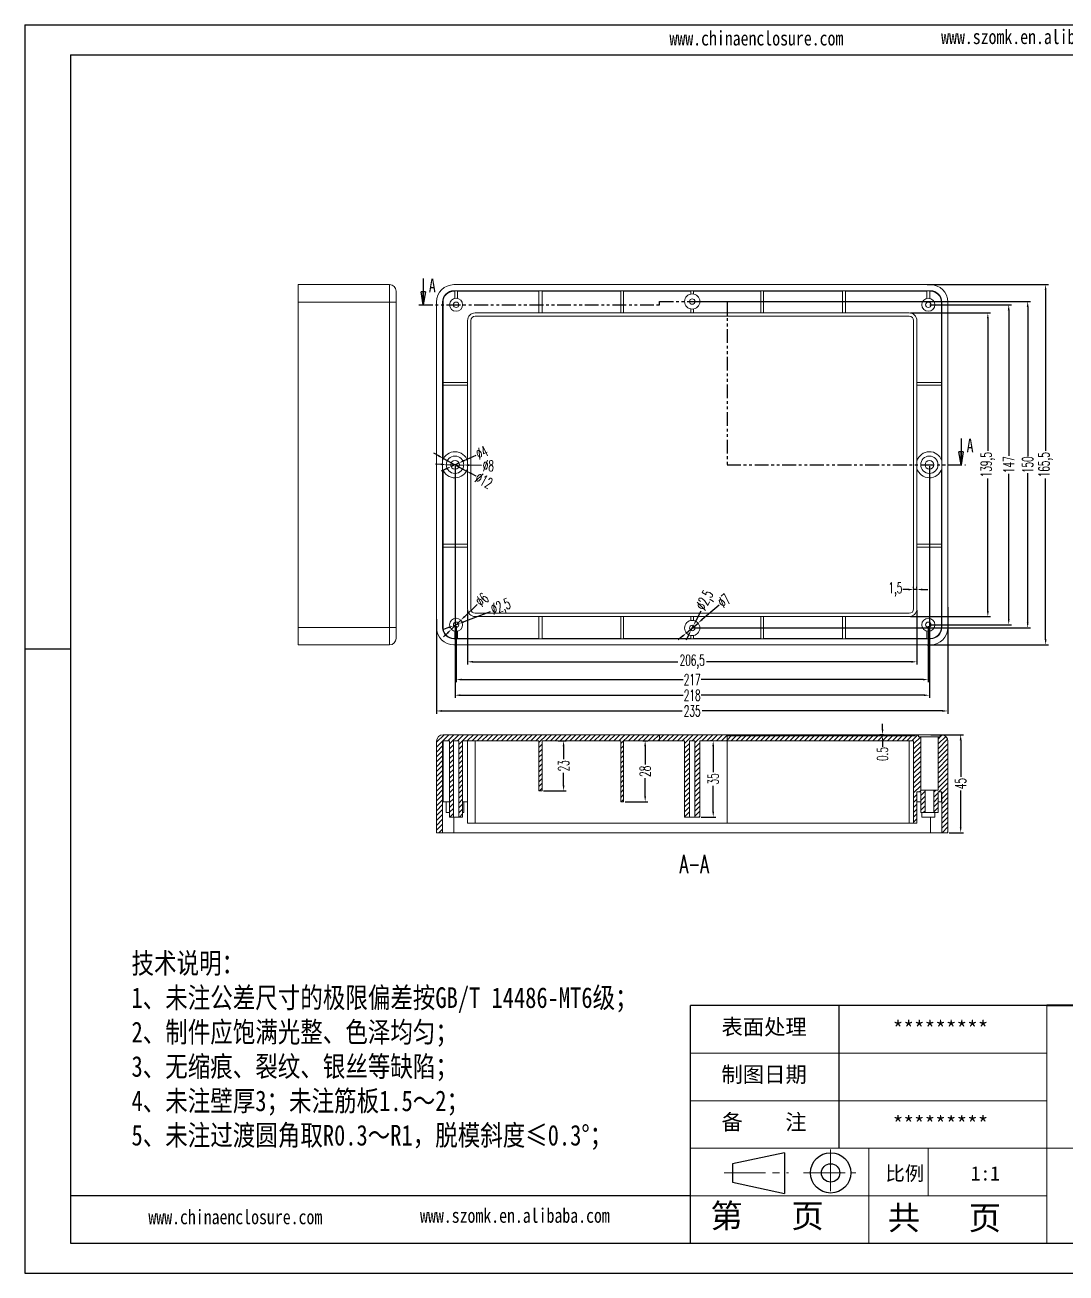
# Model space of a CAD drawing. Header units: inches. Extents: x 1539 to 3411, y 532 to 1105.
# Drawn here: x 1539 to 2018, y 532 to 1105 of the extents above; entities that cross this region are included whole.
import ezdxf

# ---------------------------------------------------------------- set-up
doc = ezdxf.new("R2010")
doc.units = ezdxf.units.IN
doc.linetypes.add('CENTER2', pattern=[28.575, 19.05, -3.175, 3.175, -3.175])
doc.linetypes.add('PHANTOM', pattern=[12.7, 6.35, -1.27, 1.27, -1.27, 1.27, -1.27])
doc.layers.add('文字', color=81, linetype='Continuous')
for name, color, linetype, lineweight in [('粗实线', 7, 'Continuous', 30), ('细实线', 3, 'Continuous', 9), ('细点划线', 2, 'CENTER2', 9)]:
    doc.layers.add(name, color=color, linetype=linetype, lineweight=lineweight)
doc.styles.add('SLDTEXTSTYLE0', font='TXT', dxfattribs={"width": 0.75})
doc.styles.add('SLDTEXTSTYLE2', font='TXT', dxfattribs={"width": 0.6, "bigfont": 'bigfont'})
doc.styles.get("Standard").update_dxf_attribs({"font": 'txt', "bigfont": 'gbcbig.shx'})
doc.styles.add('宋体', font='', dxfattribs={"width": 0.8, "height": 3.5})
doc.styles.get('宋体').set_extended_font_data('SimSun')
doc.dimstyles.new('5', dxfattribs={"dimtxt": 5, "dimasz": 2.5, "dimexe": 1.25, "dimexo": 0.625, "dimtad": 0, "dimzin": 12, "dimtxsty": 'SLDTEXTSTYLE2', "dimcen": 2.5, "dimclrd": 3, "dimclre": 3, "dimclrt": 256, "dimadec": 0, "dimazin": 0, "dimtfac": 1, "dimtmove": 0, "dimatfit": 3, "dimfxl": 0, "dimarcsym": 0})
pattern_1 = [(45, (-1526.3518, -782.0265), (-1.122532, 1.122532), [])]

# ---------------------------------------------------------------- blocks, each defined once
blk = doc.blocks.new('_CLOSED')
at = {"color": 0, "linetype": 'ByBlock', "lineweight": -2}
for p, q in [((-1, 0.166667), (0, 0)), ((-1, 0.166667), (-1, -0.166667)), ((0, 0), (-1, -0.166667)), ((0, 0), (-1, 0))]:
    blk.add_line(p, q, dxfattribs=at)
blk = doc.blocks.new('*D89')
at = {"color": 3, "lineweight": -2}
for p, q in [((1737.56, 829), (1737.56, 803.18)), ((1954.56, 829), (1954.56, 803.18)), ((1740.06, 804.43), (1841.93, 804.43)), ((1952.06, 804.43), (1850.18, 804.43))]:
    blk.add_line(p, q, dxfattribs=at)
at = {"color": 3}
for points in [[(1740.06, 804.84), (1740.06, 804.01), (1737.56, 804.43)], [(1952.06, 804.84), (1952.06, 804.01), (1954.56, 804.43)]]:
    blk.add_solid(points, dxfattribs=at)
at = {"layer": 'Defpoints', "color": 0}
for p in [(1737.56, 829.63), (1954.56, 829.63), (1954.56, 804.43)]:
    blk.add_point(p, dxfattribs=at)
at = {"insert": (1846.06, 804.43), "char_height": 5, "attachment_point": 5, "style": 'SLDTEXTSTYLE2'}
blk.add_mtext('217', dxfattribs=at)
blk = doc.blocks.new('*D90')
at = {"color": 3, "lineweight": -2}
for p, q in [((1737.06, 902.5), (1737.06, 795.99)), ((1955.06, 902.5), (1955.06, 795.99)), ((1739.56, 797.24), (1841.93, 797.24)), ((1952.56, 797.24), (1850.18, 797.24))]:
    blk.add_line(p, q, dxfattribs=at)
at = {"color": 3}
for points in [[(1739.56, 797.66), (1739.56, 796.83), (1737.06, 797.24)], [(1952.56, 797.66), (1952.56, 796.83), (1955.06, 797.24)]]:
    blk.add_solid(points, dxfattribs=at)
at = {"layer": 'Defpoints', "color": 0}
for p in [(1737.06, 903.13), (1955.06, 903.13), (1955.06, 797.24)]:
    blk.add_point(p, dxfattribs=at)
at = {"insert": (1846.06, 797.24), "char_height": 5, "attachment_point": 5, "style": 'SLDTEXTSTYLE2'}
blk.add_mtext('218', dxfattribs=at)
blk = doc.blocks.new('*D91')
at = {"color": 3, "lineweight": -2}
for p, q in [((1963.56, 837.77), (1963.56, 788.76)), ((1728.56, 832.25), (1728.56, 788.76)), ((1731.06, 790.01), (1841.43, 790.01)), ((1961.06, 790.01), (1850.68, 790.01))]:
    blk.add_line(p, q, dxfattribs=at)
at = {"color": 3}
for points in [[(1731.06, 790.42), (1731.06, 789.59), (1728.56, 790.01)], [(1961.06, 790.42), (1961.06, 789.59), (1963.56, 790.01)]]:
    blk.add_solid(points, dxfattribs=at)
at = {"layer": 'Defpoints', "color": 0}
for p in [(1963.56, 838.4), (1728.56, 832.88), (1728.56, 790.01)]:
    blk.add_point(p, dxfattribs=at)
at = {"insert": (1846.06, 790.01), "char_height": 5, "attachment_point": 5, "style": 'SLDTEXTSTYLE2'}
blk.add_mtext('235', dxfattribs=at)
blk = doc.blocks.new('*D94')
at = {"color": 3, "lineweight": -2}
for p, q in [((1955.18, 976.63), (1992.76, 976.63)), ((1991.51, 974.13), (1991.51, 907.25)), ((1991.51, 832.13), (1991.51, 899)), ((1955.18, 829.63), (1992.76, 829.63))]:
    blk.add_line(p, q, dxfattribs=at)
at = {"color": 3}
for points in [[(1991.09, 974.13), (1991.93, 974.13), (1991.51, 976.63)], [(1991.09, 832.13), (1991.93, 832.13), (1991.51, 829.63)]]:
    blk.add_solid(points, dxfattribs=at)
at = {"layer": 'Defpoints', "color": 0}
for p in [(1954.56, 976.63), (1991.51, 976.63), (1954.56, 829.63)]:
    blk.add_point(p, dxfattribs=at)
at = {"insert": (1991.51, 903.13), "char_height": 5, "attachment_point": 5, "rotation": 90, "style": 'SLDTEXTSTYLE2'}
blk.add_mtext('147', dxfattribs=at)
blk = doc.blocks.new('*D95')
at = {"color": 3, "lineweight": -2}
for p, q in [((1846.68, 978.13), (2001.47, 978.13)), ((2000.22, 975.63), (2000.22, 907)), ((2000.22, 830.63), (2000.22, 899.25)), ((1846.68, 828.13), (2001.47, 828.13))]:
    blk.add_line(p, q, dxfattribs=at)
at = {"color": 3}
for points in [[(1999.8, 975.63), (2000.64, 975.63), (2000.22, 978.13)], [(1999.8, 830.63), (2000.64, 830.63), (2000.22, 828.13)]]:
    blk.add_solid(points, dxfattribs=at)
at = {"layer": 'Defpoints', "color": 0}
for p in [(1846.06, 978.13), (2000.22, 978.13), (1846.06, 828.13)]:
    blk.add_point(p, dxfattribs=at)
at = {"insert": (2000.22, 903.13), "char_height": 5, "attachment_point": 5, "rotation": 90, "style": 'SLDTEXTSTYLE2'}
blk.add_mtext('150', dxfattribs=at)
blk = doc.blocks.new('*D96')
at = {"color": 3, "lineweight": -2}
for p, q in [((1953.99, 985.88), (2009.72, 985.88)), ((2008.47, 983.38), (2008.47, 909.5)), ((2008.47, 822.88), (2008.47, 896.75)), ((1953.99, 820.38), (2009.72, 820.38))]:
    blk.add_line(p, q, dxfattribs=at)
at = {"color": 3}
for points in [[(2008.05, 983.38), (2008.88, 983.38), (2008.47, 985.88)], [(2008.05, 822.88), (2008.88, 822.88), (2008.47, 820.38)]]:
    blk.add_solid(points, dxfattribs=at)
at = {"layer": 'Defpoints', "color": 0}
for p in [(1953.36, 985.88), (2008.47, 985.88), (1953.36, 820.38)]:
    blk.add_point(p, dxfattribs=at)
at = {"insert": (2008.47, 903.13), "char_height": 5, "attachment_point": 5, "rotation": 90, "style": 'SLDTEXTSTYLE2'}
blk.add_mtext('165,5', dxfattribs=at)
blk = doc.blocks.new('*D97')
at = {"color": 3, "lineweight": -2}
for p, q in [((1747.23, 838.95), (1741.52, 833.44)), ((1735.4, 827.54), (1739.72, 831.71)), ((1733.6, 825.81), (1731.8, 824.07))]:
    blk.add_line(p, q, dxfattribs=at)
at = {"color": 3}
for points in [[(1741.23, 833.74), (1741.81, 833.14), (1739.72, 831.71)], [(1733.31, 826.11), (1733.89, 825.51), (1735.4, 827.54)]]:
    blk.add_solid(points, dxfattribs=at)
at = {"layer": 'Defpoints', "color": 0}
for p in [(1739.72, 831.71), (1735.4, 827.54)]:
    blk.add_point(p, dxfattribs=at)
at = {"insert": (1749.48, 841.12), "char_height": 5, "attachment_point": 5, "rotation": 43.96485, "style": 'SLDTEXTSTYLE2'}
blk.add_mtext('∅6', dxfattribs=at)
blk = doc.blocks.new('*D98')
at = {"color": 3, "lineweight": -2}
for p, q in [((1753.23, 835.55), (1741.07, 830.95)), ((1734.05, 828.3), (1731.71, 827.42)), ((1736.39, 829.18), (1738.73, 830.07))]:
    blk.add_line(p, q, dxfattribs=at)
at = {"color": 3}
for points in [[(1733.9, 828.69), (1734.2, 827.91), (1736.39, 829.18)], [(1740.92, 831.34), (1741.21, 830.56), (1738.73, 830.07)]]:
    blk.add_solid(points, dxfattribs=at)
at = {"layer": 'Defpoints', "color": 0}
for p in [(1736.39, 829.18), (1738.73, 830.07)]:
    blk.add_point(p, dxfattribs=at)
at = {"insert": (1758.26, 837.45), "char_height": 5, "attachment_point": 5, "rotation": 20.69638, "style": 'SLDTEXTSTYLE2'}
blk.add_mtext('∅2,5', dxfattribs=at)
blk = doc.blocks.new('*D99')
at = {"color": 3, "lineweight": -2}
for p, q in [((1729.6, 907.19), (1727.4, 908.39)), ((1731.79, 906), (1742.33, 900.25)), ((1746.72, 897.86), (1744.52, 899.06))]:
    blk.add_line(p, q, dxfattribs=at)
at = {"color": 3}
for points in [[(1729.8, 907.56), (1729.4, 906.83), (1731.79, 906)], [(1744.72, 899.42), (1744.32, 898.69), (1742.33, 900.25)]]:
    blk.add_solid(points, dxfattribs=at)
at = {"layer": 'Defpoints', "color": 0}
for p in [(1731.79, 906), (1742.33, 900.25)]:
    blk.add_point(p, dxfattribs=at)
at = {"insert": (1750.34, 895.89), "char_height": 5, "attachment_point": 5, "rotation": 331.40211, "style": 'SLDTEXTSTYLE2'}
blk.add_mtext('∅12', dxfattribs=at)
blk = doc.blocks.new('*D100')
at = {"color": 3, "lineweight": -2}
for p, q in [((1730.56, 903.32), (1728.06, 903.39)), ((1733.06, 903.24), (1741.06, 903.01)), ((1749.24, 902.77), (1743.56, 902.93))]:
    blk.add_line(p, q, dxfattribs=at)
at = {"color": 3}
for points in [[(1730.57, 903.73), (1730.55, 902.9), (1733.06, 903.24)], [(1743.57, 903.35), (1743.54, 902.52), (1741.06, 903.01)]]:
    blk.add_solid(points, dxfattribs=at)
at = {"layer": 'Defpoints', "color": 0}
for p in [(1733.06, 903.24), (1741.06, 903.01)]:
    blk.add_point(p, dxfattribs=at)
at = {"insert": (1752.36, 902.68), "char_height": 5, "attachment_point": 5, "rotation": 358.31887, "style": 'SLDTEXTSTYLE2'}
blk.add_mtext('∅8', dxfattribs=at)
blk = doc.blocks.new('*D101')
at = {"color": 3, "lineweight": -2}
for p, q in [((1746.56, 907.44), (1741.16, 904.99)), ((1732.96, 901.26), (1730.69, 900.23)), ((1735.24, 902.3), (1738.88, 903.95))]:
    blk.add_line(p, q, dxfattribs=at)
at = {"color": 3}
for points in [[(1732.79, 901.64), (1733.14, 900.88), (1735.24, 902.3)], [(1740.98, 905.37), (1741.33, 904.61), (1738.88, 903.95)]]:
    blk.add_solid(points, dxfattribs=at)
at = {"layer": 'Defpoints', "color": 0}
for p in [(1735.24, 902.3), (1738.88, 903.95)]:
    blk.add_point(p, dxfattribs=at)
at = {"insert": (1749.4, 908.74), "char_height": 5, "attachment_point": 5, "rotation": 24.45007, "style": 'SLDTEXTSTYLE2'}
blk.add_mtext('∅4', dxfattribs=at)
blk = doc.blocks.new('*D102')
at = {"color": 3, "lineweight": -2}
for p, q in [((1849.95, 835.84), (1847.75, 831.47)), ((1845.5, 827.01), (1846.62, 829.24)), ((1844.37, 824.78), (1843.24, 822.55))]:
    blk.add_line(p, q, dxfattribs=at)
at = {"color": 3}
for points in [[(1847.38, 831.66), (1848.12, 831.29), (1846.62, 829.24)], [(1844, 824.97), (1844.74, 824.59), (1845.5, 827.01)]]:
    blk.add_solid(points, dxfattribs=at)
at = {"layer": 'Defpoints', "color": 0}
for p in [(1845.5, 827.01), (1846.62, 829.24)]:
    blk.add_point(p, dxfattribs=at)
at = {"insert": (1852.38, 840.64), "char_height": 5, "attachment_point": 5, "rotation": 63.22107, "style": 'SLDTEXTSTYLE2'}
blk.add_mtext('∅2,5', dxfattribs=at)
blk = doc.blocks.new('*D103')
at = {"color": 3, "lineweight": -2}
for p, q in [((1858.38, 838.59), (1850.63, 832.01)), ((1843.39, 825.86), (1848.73, 830.39)), ((1841.49, 824.24), (1839.58, 822.62))]:
    blk.add_line(p, q, dxfattribs=at)
at = {"color": 3}
for points in [[(1850.36, 832.33), (1850.9, 831.69), (1848.73, 830.39)], [(1841.22, 824.56), (1841.75, 823.92), (1843.39, 825.86)]]:
    blk.add_solid(points, dxfattribs=at)
at = {"layer": 'Defpoints', "color": 0}
for p in [(1843.39, 825.86), (1848.73, 830.39)]:
    blk.add_point(p, dxfattribs=at)
at = {"insert": (1860.76, 840.61), "char_height": 5, "attachment_point": 5, "rotation": 40.33163, "style": 'SLDTEXTSTYLE2'}
blk.add_mtext('∅7', dxfattribs=at)
blk = doc.blocks.new('*D104')
at = {"color": 3, "lineweight": -2}
for p, q in [((1945.31, 845.8), (1942.81, 845.8)), ((1947.81, 846.42), (1947.81, 847.05)), ((1949.31, 845.8), (1947.81, 845.8)), ((1949.31, 846.42), (1949.31, 847.05)), ((1951.81, 845.8), (1954.31, 845.8))]:
    blk.add_line(p, q, dxfattribs=at)
at = {"color": 3}
for points in [[(1945.31, 846.22), (1945.31, 845.38), (1947.81, 845.8)], [(1951.81, 846.22), (1951.81, 845.38), (1949.31, 845.8)]]:
    blk.add_solid(points, dxfattribs=at)
at = {"layer": 'Defpoints', "color": 0}
for p in [(1947.81, 845.8), (1947.81, 845.8), (1949.31, 845.8)]:
    blk.add_point(p, dxfattribs=at)
at = {"insert": (1939.43, 845.8), "char_height": 5, "attachment_point": 5, "style": 'SLDTEXTSTYLE2'}
blk.add_mtext('1,5', dxfattribs=at)
blk = doc.blocks.new('*D107')
at = {"color": 3, "lineweight": -2}
for p, q in [((1946.43, 972.88), (1983.16, 972.88)), ((1981.91, 970.38), (1981.91, 909.5)), ((1981.91, 835.88), (1981.91, 896.75)), ((1946.43, 833.38), (1983.16, 833.38))]:
    blk.add_line(p, q, dxfattribs=at)
at = {"color": 3}
for points in [[(1981.49, 970.38), (1982.32, 970.38), (1981.91, 972.88)], [(1981.49, 835.88), (1982.32, 835.88), (1981.91, 833.38)]]:
    blk.add_solid(points, dxfattribs=at)
at = {"layer": 'Defpoints', "color": 0}
for p in [(1945.81, 972.88), (1945.81, 833.38), (1981.91, 833.38)]:
    blk.add_point(p, dxfattribs=at)
at = {"insert": (1981.91, 903.13), "char_height": 5, "attachment_point": 5, "rotation": 90, "style": 'SLDTEXTSTYLE2'}
blk.add_mtext('139,5', dxfattribs=at)
blk = doc.blocks.new('*D108')
at = {"color": 3, "lineweight": -2}
for p, q in [((1742.81, 836.25), (1742.81, 811.35)), ((1949.31, 836.25), (1949.31, 811.35)), ((1745.31, 812.6), (1839.43, 812.6)), ((1946.81, 812.6), (1852.68, 812.6))]:
    blk.add_line(p, q, dxfattribs=at)
at = {"color": 3}
for points in [[(1745.31, 813.02), (1745.31, 812.19), (1742.81, 812.6)], [(1946.81, 813.02), (1946.81, 812.19), (1949.31, 812.6)]]:
    blk.add_solid(points, dxfattribs=at)
at = {"layer": 'Defpoints', "color": 0}
for p in [(1742.81, 836.88), (1949.31, 836.88), (1742.81, 812.6)]:
    blk.add_point(p, dxfattribs=at)
at = {"insert": (1846.06, 812.6), "char_height": 5, "attachment_point": 5, "style": 'SLDTEXTSTYLE2'}
blk.add_mtext('206,5', dxfattribs=at)
blk = doc.blocks.new('*D114')
at = {"color": 3, "lineweight": -2}
for p, q in [((1955.68, 779.09), (1970.68, 779.09)), ((1969.43, 776.59), (1969.43, 759.71)), ((1969.43, 736.59), (1969.43, 753.46)), ((1964.18, 734.09), (1970.68, 734.09))]:
    blk.add_line(p, q, dxfattribs=at)
at = {"color": 3}
for points in [[(1969.01, 776.59), (1969.85, 776.59), (1969.43, 779.09)], [(1969.01, 736.59), (1969.85, 736.59), (1969.43, 734.09)]]:
    blk.add_solid(points, dxfattribs=at)
at = {"layer": 'Defpoints', "color": 0}
for p in [(1955.06, 779.09), (1969.43, 779.09), (1963.56, 734.09)]:
    blk.add_point(p, dxfattribs=at)
at = {"insert": (1969.43, 756.59), "char_height": 5, "attachment_point": 5, "rotation": 90, "style": 'SLDTEXTSTYLE2'}
blk.add_mtext('45', dxfattribs=at)
blk = doc.blocks.new('*D115')
at = {"color": 3, "lineweight": -2}
for p, q in [((1823.43, 776.29), (1825.69, 776.29)), ((1824.44, 773.79), (1824.44, 765.41)), ((1824.44, 750.79), (1824.44, 759.16)), ((1815.18, 748.29), (1825.69, 748.29))]:
    blk.add_line(p, q, dxfattribs=at)
at = {"color": 3}
for points in [[(1824.02, 773.79), (1824.86, 773.79), (1824.44, 776.29)], [(1824.02, 750.79), (1824.86, 750.79), (1824.44, 748.29)]]:
    blk.add_solid(points, dxfattribs=at)
at = {"layer": 'Defpoints', "color": 0}
for p in [(1822.8, 776.29), (1824.44, 776.29), (1814.56, 748.29)]:
    blk.add_point(p, dxfattribs=at)
at = {"insert": (1824.44, 762.29), "char_height": 5, "attachment_point": 5, "rotation": 90, "style": 'SLDTEXTSTYLE2'}
blk.add_mtext('28', dxfattribs=at)
blk = doc.blocks.new('*D116')
at = {"color": 3, "lineweight": -2}
for p, q in [((1855.19, 776.29), (1854.45, 776.29)), ((1855.7, 773.79), (1855.7, 761.91)), ((1855.7, 743.79), (1855.7, 755.66)), ((1850.18, 741.29), (1856.95, 741.29))]:
    blk.add_line(p, q, dxfattribs=at)
at = {"color": 3}
for points in [[(1855.29, 773.79), (1856.12, 773.79), (1855.7, 776.29)], [(1855.29, 743.79), (1856.12, 743.79), (1855.7, 741.29)]]:
    blk.add_solid(points, dxfattribs=at)
at = {"layer": 'Defpoints', "color": 0}
for p in [(1855.7, 776.29), (1855.81, 776.29), (1849.56, 741.29)]:
    blk.add_point(p, dxfattribs=at)
at = {"insert": (1855.7, 758.79), "char_height": 5, "attachment_point": 5, "rotation": 90, "style": 'SLDTEXTSTYLE2'}
blk.add_mtext('35', dxfattribs=at)
blk = doc.blocks.new('*D117')
at = {"color": 3, "lineweight": -2}
for p, q in [((1784.42, 776.29), (1788.2, 776.29)), ((1786.95, 773.79), (1786.95, 767.91)), ((1786.95, 755.79), (1786.95, 761.66)), ((1777.68, 753.29), (1788.2, 753.29))]:
    blk.add_line(p, q, dxfattribs=at)
at = {"color": 3}
for points in [[(1786.53, 773.79), (1787.37, 773.79), (1786.95, 776.29)], [(1786.53, 755.79), (1787.37, 755.79), (1786.95, 753.29)]]:
    blk.add_solid(points, dxfattribs=at)
at = {"layer": 'Defpoints', "color": 0}
for p in [(1783.8, 776.29), (1786.95, 776.29), (1777.06, 753.29)]:
    blk.add_point(p, dxfattribs=at)
at = {"insert": (1786.95, 764.79), "char_height": 5, "attachment_point": 5, "rotation": 90, "style": 'SLDTEXTSTYLE2'}
blk.add_mtext('23', dxfattribs=at)
blk = doc.blocks.new('*D118')
at = {"color": 3, "lineweight": -2}
for p, q in [((1933.52, 781.59), (1933.52, 784.09)), ((1933.97, 779.09), (1932.27, 779.09)), ((1933.97, 778.59), (1932.27, 778.59)), ((1933.52, 779.09), (1933.52, 778.59)), ((1933.52, 776.09), (1933.52, 773.59))]:
    blk.add_line(p, q, dxfattribs=at)
at = {"color": 3}
for points in [[(1933.11, 781.59), (1933.94, 781.59), (1933.52, 779.09)], [(1933.11, 776.09), (1933.94, 776.09), (1933.52, 778.59)]]:
    blk.add_solid(points, dxfattribs=at)
at = {"layer": 'Defpoints', "color": 0}
for p in [(1933.52, 778.59), (1934.6, 779.09), (1934.6, 778.59)]:
    blk.add_point(p, dxfattribs=at)
at = {"insert": (1933.52, 770.21), "char_height": 5, "attachment_point": 5, "rotation": 90, "style": 'SLDTEXTSTYLE2'}
blk.add_mtext('{\\Ftxt,bigfont|c134;0.5}', dxfattribs=at)

msp = doc.modelspace()

# ---------------------------------------------------------------- hatches: boundary and pattern name
at = {"linetype": 'Continuous', "lineweight": 0}
h = msp.add_hatch(dxfattribs=at)
h.set_pattern_fill('ANSI31', color=4, scale=0.5, style=0)
h.set_pattern_definition(pattern_1)
edge = h.paths.add_edge_path(flags=0)
edge.add_line((1831.048, 776.289), (1831.048, 779.089))
edge.add_line((1831.048, 779.089), (1731.559, 779.089))
edge.add_arc((1731.559, 776.089), 3, 90, 180)
edge.add_line((1728.559, 776.089), (1728.559, 734.089))
edge.add_line((1728.559, 734.089), (1731.359, 734.089))
edge.add_line((1731.359, 734.089), (1731.359, 776.089))
edge.add_arc((1731.559, 776.089), 0.2, 90, 180, ccw=False)
edge.add_line((1731.559, 776.289), (1734.559, 776.289))
edge.add_line((1734.559, 776.289), (1734.559, 741.289))
edge.add_line((1734.559, 741.289), (1736.309, 741.289))
edge.add_line((1736.309, 741.289), (1736.309, 776.289))
edge.add_line((1736.309, 776.289), (1738.809, 776.289))
edge.add_line((1738.809, 776.289), (1738.809, 741.289))
edge.add_line((1738.809, 741.289), (1740.559, 741.289))
edge.add_line((1740.559, 741.289), (1740.559, 776.289))
edge.add_line((1740.559, 776.289), (1775.559, 776.289))
edge.add_line((1775.559, 776.289), (1775.559, 753.289))
edge.add_line((1775.559, 753.289), (1777.059, 753.289))
edge.add_line((1777.059, 753.289), (1777.059, 776.289))
edge.add_line((1777.059, 776.289), (1813.259, 776.289))
edge.add_line((1813.259, 776.289), (1813.259, 748.289))
edge.add_line((1813.259, 748.289), (1814.559, 748.289))
edge.add_line((1814.559, 748.289), (1814.559, 776.289))
edge.add_line((1814.559, 776.289), (1831.048, 776.289))
h = msp.add_hatch(dxfattribs=at)
h.set_pattern_fill('ANSI31', color=4, scale=0.5, style=0)
h.set_pattern_definition(pattern_1)
h.paths.add_polyline_path([(1862.061, 776.289), (1862.061, 779.089), (1831.048, 779.089), (1831.048, 776.289), (1842.559, 776.289), (1842.559, 741.289), (1844.809, 741.289), (1844.809, 776.289), (1847.309, 776.289), (1847.309, 741.289), (1849.559, 741.289), (1849.559, 776.289)], flags=0)
h = msp.add_hatch(dxfattribs=at)
h.set_pattern_fill('ANSI31', color=4, scale=0.5, style=0)
h.set_pattern_definition(pattern_1)
h.paths.add_polyline_path([(1948.559, 778.589), (1862.061, 778.589), (1862.061, 776.289), (1947.809, 776.289), (1947.809, 738.489), (1949.309, 738.489), (1949.309, 752.789), (1951.059, 752.789), (1951.059, 743.289), (1953.059, 743.289), (1953.059, 753.589), (1951.059, 753.589), (1951.059, 778.089), (1950.059, 778.089), (1950.059, 779.089), (1948.559, 779.089)], flags=0)
h = msp.add_hatch(dxfattribs=at)
h.set_pattern_fill('ANSI31', color=4, scale=0.5, style=0)
h.set_pattern_definition(pattern_1)
edge = h.paths.add_edge_path(flags=0)
edge.add_line((1960.559, 779.089), (1960.059, 779.089))
edge.add_line((1960.059, 779.089), (1960.059, 778.089))
edge.add_line((1960.059, 778.089), (1959.059, 778.089))
edge.add_line((1959.059, 778.089), (1959.059, 753.589))
edge.add_line((1959.059, 753.589), (1957.059, 753.589))
edge.add_line((1957.059, 753.589), (1957.059, 743.289))
edge.add_line((1957.059, 743.289), (1959.059, 743.289))
edge.add_line((1959.059, 743.289), (1959.059, 752.789))
edge.add_line((1959.059, 752.789), (1960.759, 752.789))
edge.add_line((1960.759, 752.789), (1960.759, 734.089))
edge.add_line((1960.759, 734.089), (1963.559, 734.089))
edge.add_line((1963.559, 734.089), (1963.559, 776.089))
edge.add_arc((1960.559, 776.089), 3, 0, 90)

# ---------------------------------------------------------------- linework, layer by layer
for p, q in [((1539.429, 1105.186), (2350.404, 1105.186)), ((1539.429, 1105.186), (1539.429, 531.77)), ((1560.413, 1091.534), (2336.751, 1091.534)), ((1560.413, 1091.534), (1560.413, 545.422)), ((1560.413, 818.478), (1539.429, 818.478)), ((1539.429, 797.24), (1539.429, 531.77)), ((2009.084, 654.645), (1845.251, 654.645)), ((1845.251, 545.422), (1845.251, 654.645)), ((1913.515, 589.111), (1913.515, 654.645)), ((1845.251, 567.267), (1560.413, 567.267)), ((1560.413, 545.422), (2336.751, 545.422)), ((1539.429, 531.77), (2350.404, 531.77)), ((1539.429, 531.77), (1914.88, 531.77))]:
    msp.add_line(p, q)
at = {"color": 7, "linetype": 'Continuous', "lineweight": 30}
for p, q in [((1722.495, 988.625), (1722.495, 976.625)), ((1969.623, 915.125), (1969.623, 903.125))]:
    msp.add_line(p, q, dxfattribs=at)
at = {"color": 7, "linetype": 'Continuous', "lineweight": 15}
for p, q in [((1664.995, 977.875), (1664.995, 985.875)), ((1664.995, 985.875), (1706.995, 985.875)), ((1706.995, 977.875), (1706.995, 985.875)), ((1709.995, 982.875), (1709.995, 977.875)), ((1955.559, 985.875), (1736.559, 985.875)), ((1955.559, 983.075), (1736.559, 983.075)), ((1736.559, 983.075), (1736.559, 982.875)), ((1736.559, 982.875), (1736.909, 982.875)), ((1736.909, 983.075), (1736.909, 979.554)), ((1738.209, 979.554), (1738.209, 983.075)), ((1738.209, 982.875), (1775.559, 982.875)), ((1775.559, 983.075), (1775.559, 972.875)), ((1777.059, 972.875), (1777.059, 983.075)), ((1777.059, 982.875), (1813.259, 982.875)), ((1813.259, 983.075), (1813.259, 972.875)), ((1814.559, 972.875), (1814.559, 983.075)), ((1814.559, 982.875), (1845.409, 982.875)), ((1845.409, 983.075), (1845.409, 981.564)), ((1846.709, 981.564), (1846.709, 983.075)), ((1846.709, 982.875), (1877.559, 982.875)), ((1877.559, 972.875), (1877.559, 983.075)), ((1878.859, 983.075), (1878.859, 972.875)), ((1878.859, 982.875), (1915.059, 982.875)), ((1915.059, 972.875), (1915.059, 983.075)), ((1916.559, 983.075), (1916.559, 972.875)), ((1916.559, 982.875), (1953.909, 982.875)), ((1953.909, 979.554), (1953.909, 983.075)), ((1955.209, 983.075), (1955.209, 979.554)), ((1955.209, 982.875), (1955.559, 982.875)), ((1955.559, 983.075), (1955.559, 982.875)), ((1664.995, 828.375), (1664.995, 977.875)), ((1706.995, 977.875), (1664.995, 977.875)), ((1706.995, 828.375), (1706.995, 977.875)), ((1706.995, 977.875), (1709.995, 977.875)), ((1709.995, 977.875), (1709.995, 828.375)), ((1728.559, 977.875), (1728.559, 828.375)), ((1731.359, 977.875), (1731.359, 828.375)), ((1731.559, 977.875), (1731.359, 977.875)), ((1731.559, 940.925), (1731.559, 977.875)), ((1960.759, 977.875), (1960.559, 977.875)), ((1960.559, 977.875), (1960.559, 940.925)), ((1960.759, 828.375), (1960.759, 977.875)), ((1963.559, 828.375), (1963.559, 977.875)), ((1742.809, 969.375), (1742.809, 836.875)), ((1744.309, 969.375), (1744.309, 836.875)), ((1945.809, 972.875), (1746.309, 972.875)), ((1945.809, 971.375), (1746.309, 971.375)), ((1845.409, 974.686), (1845.409, 972.875)), ((1846.709, 972.875), (1846.709, 974.686)), ((1947.809, 836.875), (1947.809, 969.375)), ((1949.309, 836.875), (1949.309, 969.375)), ((1731.559, 940.925), (1742.809, 940.925)), ((1731.559, 939.625), (1731.559, 940.925)), ((1960.559, 940.925), (1949.309, 940.925)), ((1960.559, 939.625), (1960.559, 940.925)), ((1742.809, 939.625), (1731.559, 939.625)), ((1731.559, 905.523), (1731.559, 939.625)), ((1949.309, 939.625), (1960.559, 939.625)), ((1960.559, 939.625), (1960.559, 905.523)), ((1731.559, 866.625), (1731.559, 900.727)), ((1960.559, 900.727), (1960.559, 866.625)), ((1731.559, 866.625), (1731.559, 865.325)), ((1742.809, 866.625), (1731.559, 866.625)), ((1949.309, 866.625), (1960.559, 866.625)), ((1960.559, 866.625), (1960.559, 865.325)), ((1731.559, 865.325), (1742.809, 865.325)), ((1731.559, 828.375), (1731.559, 865.325)), ((1960.559, 865.325), (1949.309, 865.325)), ((1960.559, 865.325), (1960.559, 828.375)), ((1746.309, 834.875), (1945.809, 834.875)), ((1746.309, 833.375), (1945.809, 833.375)), ((1775.559, 823.175), (1775.559, 833.375)), ((1777.059, 833.375), (1777.059, 823.175)), ((1813.259, 823.175), (1813.259, 833.375)), ((1814.559, 833.375), (1814.559, 823.175)), ((1845.409, 831.564), (1845.409, 833.375)), ((1846.709, 833.375), (1846.709, 831.564)), ((1877.559, 833.375), (1877.559, 823.175)), ((1878.859, 823.175), (1878.859, 833.375)), ((1915.059, 833.375), (1915.059, 823.175)), ((1916.559, 823.175), (1916.559, 833.375)), ((1664.995, 820.375), (1664.995, 828.375)), ((1664.995, 828.375), (1706.995, 828.375)), ((1706.995, 828.375), (1709.995, 828.375)), ((1706.995, 820.375), (1706.995, 828.375)), ((1709.995, 828.375), (1709.995, 823.375)), ((1731.559, 828.375), (1731.359, 828.375)), ((1736.909, 823.175), (1736.909, 826.697)), ((1738.209, 826.697), (1738.209, 823.175)), ((1953.909, 826.697), (1953.909, 823.175)), ((1955.209, 823.175), (1955.209, 826.697)), ((1960.759, 828.375), (1960.559, 828.375)), ((1706.995, 820.375), (1664.995, 820.375)), ((1736.559, 823.375), (1736.559, 823.175)), ((1736.909, 823.375), (1736.559, 823.375)), ((1736.559, 823.175), (1955.559, 823.175)), ((1736.559, 820.375), (1955.559, 820.375)), ((1775.559, 823.375), (1738.209, 823.375)), ((1813.259, 823.375), (1777.059, 823.375)), ((1845.409, 823.375), (1814.559, 823.375)), ((1845.409, 823.175), (1845.409, 824.686)), ((1846.709, 824.686), (1846.709, 823.175)), ((1877.559, 823.375), (1846.709, 823.375)), ((1915.059, 823.375), (1878.859, 823.375)), ((1953.909, 823.375), (1916.559, 823.375)), ((1955.559, 823.375), (1955.209, 823.375)), ((1955.559, 823.375), (1955.559, 823.175)), ((1728.559, 776.089), (1728.559, 734.089)), ((1731.359, 776.089), (1731.359, 734.089)), ((1831.048, 779.089), (1731.559, 779.089)), ((1734.559, 776.289), (1731.559, 776.289)), ((1731.559, 748.289), (1731.559, 776.289)), ((1734.559, 741.289), (1734.559, 776.289)), ((1738.809, 776.289), (1736.309, 776.289)), ((1736.309, 741.289), (1736.309, 776.289)), ((1738.809, 776.289), (1738.809, 741.289)), ((1775.559, 776.289), (1740.559, 776.289)), ((1740.559, 776.289), (1740.559, 741.289)), ((1742.809, 738.489), (1742.809, 776.289)), ((1746.309, 776.289), (1746.309, 738.489)), ((1775.559, 776.289), (1775.559, 753.289)), ((1813.259, 776.289), (1777.059, 776.289)), ((1777.059, 753.289), (1777.059, 776.289)), ((1813.259, 776.289), (1813.259, 748.289)), ((1814.559, 748.289), (1814.559, 776.289)), ((1831.048, 776.289), (1814.559, 776.289)), ((1862.061, 779.089), (1831.048, 779.089)), ((1831.048, 776.289), (1831.048, 779.089)), ((1842.559, 776.289), (1831.048, 776.289)), ((1842.559, 741.289), (1842.559, 776.289)), ((1847.309, 776.289), (1844.809, 776.289)), ((1844.809, 741.289), (1844.809, 776.289)), ((1847.309, 776.289), (1847.309, 741.289)), ((1862.061, 776.289), (1849.559, 776.289)), ((1849.559, 776.289), (1849.559, 741.289)), ((1862.061, 776.289), (1862.061, 779.089)), ((1944.559, 779.089), (1862.061, 779.089)), ((1862.061, 778.589), (1948.559, 778.589)), ((1862.061, 776.289), (1862.061, 738.489)), ((1947.809, 776.289), (1862.061, 776.289)), ((1944.559, 778.589), (1944.559, 779.089)), ((1944.559, 779.089), (1948.559, 779.089)), ((1945.809, 738.489), (1945.809, 776.289)), ((1947.809, 738.489), (1947.809, 776.289)), ((1948.559, 779.089), (1948.559, 778.589)), ((1950.059, 779.089), (1948.559, 779.089)), ((1950.059, 778.089), (1950.059, 779.089)), ((1960.059, 779.089), (1950.059, 779.089)), ((1950.059, 778.089), (1951.059, 778.089)), ((1951.059, 753.589), (1951.059, 778.089)), ((1951.059, 778.089), (1959.059, 778.089)), ((1959.059, 778.089), (1959.059, 753.589)), ((1959.059, 778.089), (1960.059, 778.089)), ((1960.059, 779.089), (1960.059, 778.089)), ((1960.559, 779.089), (1960.059, 779.089)), ((1963.559, 734.089), (1963.559, 776.089)), ((1731.559, 752.789), (1731.359, 752.789)), ((1777.059, 753.289), (1775.559, 753.289)), ((1951.059, 752.789), (1949.309, 752.789)), ((1949.309, 738.489), (1949.309, 752.789)), ((1951.059, 753.589), (1953.059, 753.589)), ((1951.059, 743.289), (1951.059, 752.789)), ((1953.059, 753.589), (1953.059, 743.289)), ((1953.059, 753.589), (1957.059, 753.589)), ((1957.059, 743.289), (1957.059, 753.589)), ((1957.059, 753.589), (1959.059, 753.589)), ((1960.759, 752.789), (1959.059, 752.789)), ((1959.059, 752.789), (1959.059, 743.289)), ((1960.559, 748.289), (1960.559, 752.789)), ((1960.759, 734.089), (1960.759, 752.789)), ((1731.559, 748.289), (1734.559, 748.289)), ((1733.059, 748.289), (1733.059, 743.289)), ((1740.559, 748.289), (1742.809, 748.289)), ((1741.059, 743.289), (1741.059, 748.289)), ((1814.559, 748.289), (1813.259, 748.289)), ((1949.309, 748.289), (1951.059, 748.289)), ((1959.059, 748.289), (1960.559, 748.289)), ((1734.559, 743.289), (1733.059, 743.289)), ((1736.309, 741.289), (1734.559, 741.289)), ((1738.809, 741.289), (1736.309, 741.289)), ((1740.559, 741.289), (1738.809, 741.289)), ((1741.059, 743.289), (1740.559, 743.289)), ((1844.809, 741.289), (1842.559, 741.289)), ((1847.309, 741.289), (1844.809, 741.289)), ((1849.559, 741.289), (1847.309, 741.289)), ((1953.059, 743.289), (1951.059, 743.289)), ((1951.559, 743.289), (1951.559, 741.289)), ((1951.559, 741.289), (1957.559, 741.289)), ((1957.059, 743.289), (1953.059, 743.289)), ((1959.059, 743.289), (1957.059, 743.289)), ((1957.559, 741.289), (1957.559, 743.289)), ((1731.359, 734.089), (1728.559, 734.089)), ((1731.359, 734.089), (1736.559, 734.089)), ((1736.559, 734.089), (1955.559, 734.089)), ((1746.309, 738.489), (1742.809, 738.489)), ((1862.061, 738.489), (1746.309, 738.489)), ((1862.061, 738.489), (1945.809, 738.489)), ((1947.809, 738.489), (1945.809, 738.489)), ((1949.309, 738.489), (1947.809, 738.489)), ((1955.559, 734.089), (1960.759, 734.089)), ((1963.559, 734.089), (1960.759, 734.089))]:
    msp.add_line(p, q, dxfattribs=at)
at = {"color": 1, "linetype": 'PHANTOM', "lineweight": 30}
for p, q in [((1720.495, 976.625), (1831.048, 976.625)), ((1831.048, 976.625), (1831.048, 978.125)), ((1831.048, 978.125), (1862.061, 978.125)), ((1862.061, 978.125), (1862.061, 903.125)), ((1862.061, 903.125), (1971.623, 903.125))]:
    msp.add_line(p, q, dxfattribs=at)
at = {"color": 8, "linetype": 'Continuous', "lineweight": 15}
for p, q in [((1736.559, 734.089), (1736.559, 741.289)), ((1955.559, 741.289), (1955.559, 734.089))]:
    msp.add_line(p, q, dxfattribs=at)
at = {"color": 7, "linetype": 'Continuous', "lineweight": 15}
for centre, radius in [((1846.059, 978.125), 3.5), ((1737.559, 976.625), 3), ((1737.559, 976.625), 1.25), ((1846.059, 978.125), 1.25), ((1954.559, 976.625), 3), ((1954.559, 976.625), 1.25), ((1737.059, 903.125), 4), ((1955.059, 903.125), 4), ((1737.059, 903.125), 2), ((1955.059, 903.125), 2), ((1737.559, 829.625), 3), ((1846.059, 828.125), 3.5), ((1954.559, 829.625), 3), ((1737.559, 829.625), 1.25), ((1846.059, 828.125), 1.25), ((1954.559, 829.625), 1.25)]:
    msp.add_circle(centre, radius, dxfattribs=at)
for centre, radius, start, end in [((1706.995, 982.875), 3, 0, 90), ((1736.559, 977.875), 8, 90, 180), ((1736.559, 977.875), 5.2, 90, 180), ((1736.559, 977.875), 5, 90, 180), ((1955.559, 977.875), 8, 0, 90), ((1955.559, 977.875), 5.2, 0, 90), ((1955.559, 977.875), 5, 0, 90), ((1746.309, 969.375), 3.5, 90, 180), ((1746.309, 969.375), 2, 90, 180), ((1945.809, 969.375), 3.5, 0, 90), ((1945.809, 969.375), 2, 0, 90), ((1737.059, 903.125), 6, 16.597842, 161.805128), ((1955.059, 903.125), 6, 18.194872, 163.402158), ((1737.059, 903.125), 6, 198.194872, 343.402158), ((1955.059, 903.125), 6, 196.597842, 341.805128), ((1746.309, 836.875), 3.5, 180, 270), ((1746.309, 836.875), 2, 180, 270), ((1945.809, 836.875), 3.5, 270, 0), ((1945.809, 836.875), 2, 270, 0), ((1736.559, 828.375), 8, 180, 270), ((1736.559, 828.375), 5.2, 180, 270), ((1736.559, 828.375), 5, 180, 270), ((1955.559, 828.375), 8, 270, 0), ((1955.559, 828.375), 5.2, 270, 0), ((1955.559, 828.375), 5, 270, 0), ((1706.995, 823.375), 3, 270, 0), ((1731.559, 776.089), 3, 90, 180), ((1731.559, 776.089), 0.2, 90, 180), ((1960.559, 776.089), 3, 0, 90)]:
    msp.add_arc(centre, radius, start, end, dxfattribs=at)
at = {"layer": '粗实线', "color": 7, "lineweight": 40}
msp.add_line((2336.751, 654.645), (2009.084, 654.645), dxfattribs=at)
at = {"layer": '粗实线', "color": 7}
for p, q in [((1888.424, 587.068), (1864.555, 582.009)), ((1888.424, 587.068), (1888.424, 568.362)), ((1864.555, 582.009), (1864.555, 573.567)), ((1864.555, 573.567), (1888.424, 568.362))]:
    msp.add_line(p, q, dxfattribs=at)
for radius in [9.28, 4.221]:
    msp.add_circle((1909.666, 577.788), radius, dxfattribs=at)
at = {"layer": '细实线', "color": 7}
for p, q in [((2009.084, 654.645), (2009.084, 545.422)), ((2009.084, 632.8), (1845.251, 632.8)), ((2009.084, 610.956), (1845.251, 610.956)), ((2336.751, 589.111), (1845.251, 589.111)), ((1927.167, 589.111), (1927.167, 545.422)), ((1954.473, 589.111), (1954.473, 567.267)), ((2009.084, 567.267), (1845.251, 567.267))]:
    msp.add_line(p, q, dxfattribs=at)
at = {"layer": '细点划线', "color": 7}
for p, q in [((1909.666, 588.47), (1909.666, 567.267)), ((1860.75, 577.788), (1890.252, 577.788)), ((1897.256, 577.788), (1921.24, 577.788))]:
    msp.add_line(p, q, dxfattribs=at)

# ---------------------------------------------------------------- block references
at = {"color": 7, "linetype": 'Continuous', "lineweight": 30, "xscale": 6, "yscale": 6, "rotation": 270}
for p in [(1722.495, 976.625), (1969.623, 903.125)]:
    msp.add_blockref('_CLOSED', p, dxfattribs=at)

# ---------------------------------------------------------------- texts
at = {"color": 7, "linetype": 'Continuous', "char_height": 6.35, "attachment_point": 1, "style": 'SLDTEXTSTYLE0'}
for insert in [(1724.999, 988.625), (1972.127, 915.125)]:
    msp.add_mtext('A', dxfattribs=dict(at, insert=insert))
at = {"color": 0, "linetype": 'Continuous', "lineweight": 0, "insert": (1846.997, 723.914), "char_height": 8.4, "attachment_point": 2, "style": 'SLDTEXTSTYLE2'}
msp.add_mtext('A-A', dxfattribs=at)
at = {"char_height": 7.18392, "width": 4082.98052, "attachment_point": 1}
for s, insert in [('{\\fSimHei|b0|i0|c134|p49;表面处理}', (1859.497, 648.445)), ('{\\fSimHei|b0|i0|c134|p49;*********}', (1938.18, 647.522)), ('{\\fSimHei|b0|i0|c134|p49;制图日期}', (1859.497, 626.601)), ('{\\fSimHei|b0|i0|c134|p49;备    注}', (1859.497, 604.756)), ('{\\fSimHei|b0|i0|c134|p49;*********}', (1938.18, 603.833))]:
    msp.add_mtext(s, dxfattribs=dict(at, insert=insert))
at = {"layer": '文字', "color": 0, "attachment_point": 1, "style": '宋体'}
for s, insert, char_height, width in [('www.chinaenclosure.com', (1835.604, 1102.434), 6.67469, 117.26793), ('www.szomk.en.alibaba.com', (1960.449, 1103.095), 6.67469, 117.26793), ('{\\H1.111x;技术说明：\\P1、未注公差尺寸的极限偏差按GB/T 14486-MT6级；\\P2、制件应饱满光整、色泽均匀；\\P3、无缩痕、裂纹、银丝等缺陷；\\P4、未注壁厚3；未注筋板1.5～2；\\P5、未注过渡圆角取R0.3～R1，脱模斜度≤0.3%%D；}', (1588.392, 678.853), 8.53299, 310.80004), ('www.chinaenclosure.com', (1596.151, 560.875), 6.67469, 117.26793), ('www.szomk.en.alibaba.com', (1720.997, 561.535), 6.67469, 117.26793)]:
    msp.add_mtext(s, dxfattribs=dict(at, insert=insert, char_height=char_height, width=width))
at = {"layer": '细实线', "color": 7, "attachment_point": 1}
for s, insert, char_height, width in [('{\\fSimSun|b0|i0|c134|p54;比例}', (1934.813, 580.838), 6.55333, 28.7671), ('{\\fSimSun|b0|i0|c134|p54;1:1}', (1974.065, 580.838), 6.55333, 28.7671), ('{\\fSimSun|b0|i0|c134|p54;第   页}', (1854.442, 563.512), 10.92222, 81.91667), ('{\\fSimSun|b0|i0|c134|p54; 共   页}', (1928.504, 562.584), 10.92222, 81.91667)]:
    msp.add_mtext(s, dxfattribs=dict(at, insert=insert, char_height=char_height, width=width))

# ---------------------------------------------------------------- dimensions: what is measured, and where the dimension line sits
for base, p1, p2, picture, middle in [((2008.467, 985.875), (1953.364, 820.375), (1953.364, 985.875), '*D96', (2008.467, 903.125)), ((2000.22, 978.125), (1846.059, 828.125), (1846.059, 978.125), '*D95', (2000.22, 903.125)), ((1991.509, 976.625), (1954.559, 829.625), (1954.559, 976.625), '*D94', (1991.509, 903.125)), ((1981.906, 833.375), (1945.809, 972.875), (1945.809, 833.375), '*D107', (1981.906, 903.125)), ((1786.95, 776.289), (1777.059, 753.289), (1783.798, 776.289), '*D117', (1786.95, 764.789)), ((1824.441, 776.289), (1814.559, 748.289), (1822.803, 776.289), '*D115', (1824.441, 762.289)), ((1855.703, 776.289), (1849.559, 741.289), (1855.81, 776.289), '*D116', (1855.703, 758.789)), ((1969.43, 779.089), (1963.559, 734.089), (1955.059, 779.089), '*D114', (1969.43, 756.589))]:
    dim = msp.add_linear_dim(base=base, p1=p1, p2=p2, angle=90, dimstyle='5')
    dim.commit()
    dim.dimension.update_dxf_attribs({"geometry": picture, "text_midpoint": middle})
for p1, p2, picture, middle in [((1735.238, 902.297), (1738.88, 903.953), '*D101', (1749.403, 908.738)), ((1733.061, 903.243), (1741.057, 903.008), '*D100', (1752.36, 902.676)), ((1845.496, 827.009), (1846.622, 829.241), '*D102', (1852.375, 840.641)), ((1736.39, 829.184), (1738.728, 830.067), '*D98', (1758.257, 837.445)), ((1735.4, 827.543), (1739.718, 831.708), '*D97', (1749.481, 841.124)), ((1843.391, 825.86), (1848.727, 830.391), '*D103', (1860.763, 840.609))]:
    dim = msp.add_diameter_dim_2p(p1=p1, p2=p2, dimstyle='5')
    dim.commit()
    dim.dimension.update_dxf_attribs({"geometry": picture, "text_midpoint": middle, "dimtype": 163})
dim = msp.add_diameter_dim_2p(p1=(1731.791, 905.997), p2=(1742.327, 900.253), dimstyle='5')
dim.commit()
dim.dimension.update_dxf_attribs({"geometry": '*D99', "text_midpoint": (1750.339, 895.886)})
for base, p1, p2, picture, middle in [((1955.059, 797.244), (1737.059, 903.125), (1955.059, 903.125), '*D90', (1846.059, 797.244)), ((1947.809, 845.8), (1949.309, 845.8), (1947.809, 845.8), '*D104', (1939.434, 845.8)), ((1728.559, 790.007), (1963.559, 838.397), (1728.559, 832.876), '*D91', (1846.059, 790.007)), ((1742.809, 812.602), (1949.309, 836.875), (1742.809, 836.875), '*D108', (1846.059, 812.602)), ((1954.559, 804.426), (1737.559, 829.625), (1954.559, 829.625), '*D89', (1846.059, 804.426))]:
    dim = msp.add_linear_dim(base=base, p1=p1, p2=p2, dimstyle='5')
    dim.commit()
    dim.dimension.update_dxf_attribs({"geometry": picture, "text_midpoint": middle})
dim = msp.add_linear_dim(base=(1933.522, 778.589), p1=(1934.598, 779.089), p2=(1934.598, 778.589), angle=90, text='{\\Ftxt,bigfont|c134;0.5}', dimstyle='5')
dim.commit()
dim.dimension.update_dxf_attribs({"geometry": '*D118', "text_midpoint": (1933.522, 770.214)})

doc.saveas('drawing.dxf')
